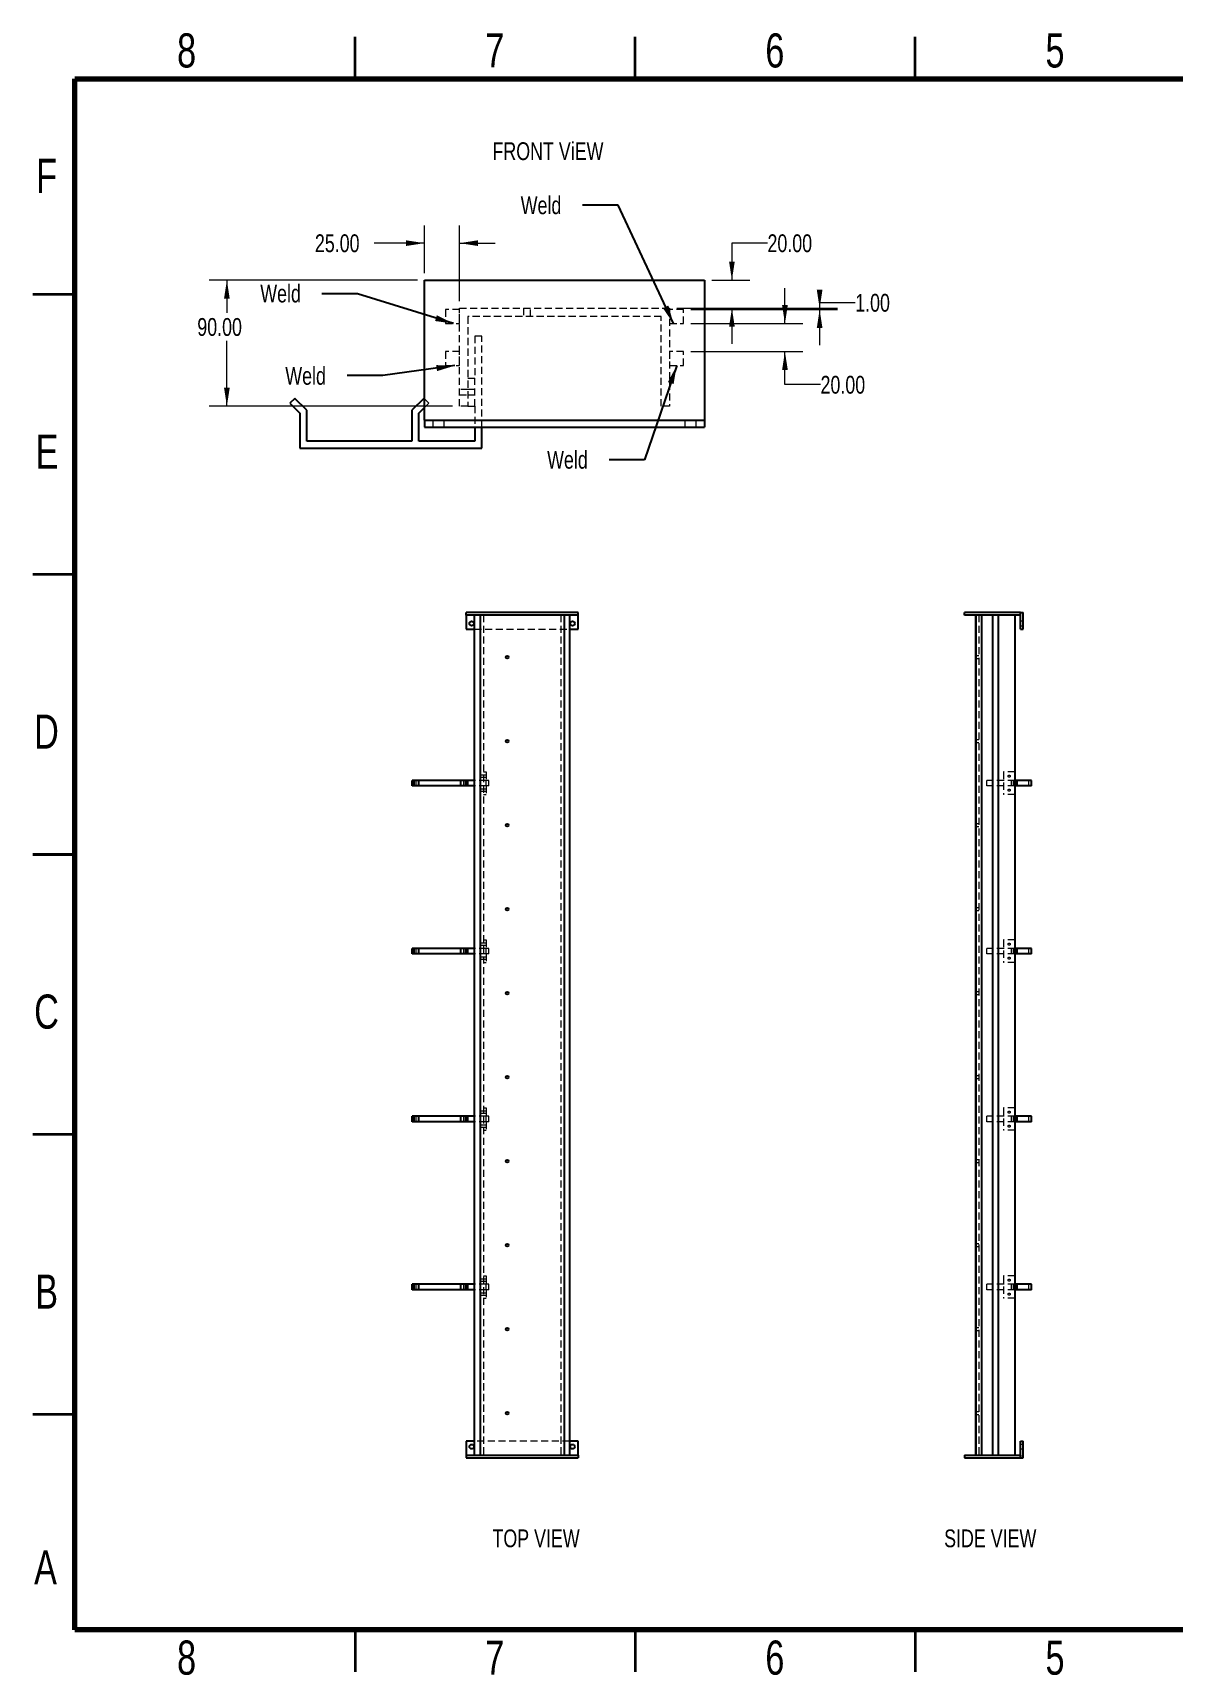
# Model space of a CAD drawing. Header units: millimetres. Extents: x 2 to 418, y 2 to 295.
# Drawn here: x 2.5 to 205.8, y 1.9 to 295.2 of the extents above; entities that cross this region are included whole.
import ezdxf

# ---------------------------------------------------------------- set-up
doc = ezdxf.new("R2010")
doc.units = ezdxf.units.MM
doc.linetypes.add('HIDDEN', pattern=[1.905, 1.27, -0.635])
doc.styles.add('SLDTEXTSTYLE0', font='TXT', dxfattribs={"width": 0.75})
doc.dimstyles.new('SLDDIMSTYLE0', dxfattribs={"dimtxt": 3.175, "dimasz": 3.302, "dimexe": 0, "dimexo": 0.0625, "dimgap": 0.79375, "dimtad": 0, "dimtih": 1, "dimtoh": 1, "dimlfac": 4, "dimrnd": 1e-09, "dimzin": 4, "dimdsep": 46, "dimtxsty": 'SLDTEXTSTYLE0', "dimsah": 1, "dimcen": 0.09, "dimadec": 0, "dimazin": 1, "dimtfac": 1, "dimtmove": 0, "dimatfit": 0, "dimfxl": 0, "dimfrac": 2, "dimtolj": 1, "dimtzin": 12, "dimarcsym": 0})
doc.dimstyles.new('SLDDIMSTYLE1', dxfattribs={"dimtxt": 3.175, "dimasz": 3.302, "dimexe": 0, "dimexo": 0.0625, "dimgap": 0.79375, "dimtad": 0, "dimtih": 1, "dimtoh": 1, "dimlfac": 4, "dimrnd": 1e-09, "dimzin": 4, "dimdsep": 46, "dimtxsty": 'SLDTEXTSTYLE0', "dimsah": 1, "dimcen": 0.09, "dimadec": 0, "dimazin": 1, "dimtfac": 1, "dimtofl": 0, "dimtmove": 0, "dimatfit": 3, "dimfxl": 0, "dimfrac": 2, "dimtolj": 1, "dimtzin": 12, "dimarcsym": 0})
doc.dimstyles.new('SLDDIMSTYLE2', dxfattribs={"dimtxt": 0.18, "dimasz": 3.302, "dimexe": 0, "dimexo": 0.0625, "dimgap": 0, "dimtad": 0, "dimtih": 1, "dimtoh": 1, "dimdec": 0, "dimrnd": 1e-09, "dimzin": 0, "dimdsep": 46, "dimtxsty": 'Standard', "dimsah": 1, "dimcen": 0.09, "dimadec": 0, "dimazin": 0, "dimtfac": 3.302, "dimtdec": 0, "dimtofl": 0, "dimtmove": 0, "dimatfit": 3, "dimfxl": 0, "dimfrac": 2, "dimtolj": 1, "dimtzin": 0, "dimarcsym": 0})

# ---------------------------------------------------------------- blocks, each defined once
blk = doc.blocks.new('_D')
at = {"color": 7, "linetype": 'Continuous', "lineweight": 0}
for p, q in [((136.74, 243.28), (136.74, 249.63)), ((119.92, 243.28), (139.91, 243.28)), ((119.92, 238.28), (139.91, 238.28)), ((136.74, 232.38), (136.74, 238.28)), ((143.09, 232.38), (136.74, 232.38))]:
    blk.add_line(p, q, dxfattribs=at)
at = {"color": 7, "linetype": 'Continuous', "lineweight": 18}
for points in [[(136.74, 243.28), (137.25, 246.59), (136.23, 246.59)], [(136.74, 238.28), (136.23, 234.98), (137.25, 234.98)]]:
    blk.add_solid(points, dxfattribs=at)
at = {"color": 7, "linetype": 'Continuous', "lineweight": 18, "insert": (143.09, 233.95), "char_height": 3.175, "attachment_point": 1, "style": 'SLDTEXTSTYLE0'}
blk.add_mtext('20.00', dxfattribs=at)
blk = doc.blocks.new('_D_1')
at = {"color": 7, "linetype": 'Continuous', "lineweight": 0}
for p, q in [((149.28, 247.02), (142.93, 247.02)), ((142.93, 247.02), (142.93, 246.03)), ((117.42, 246.03), (146.1, 246.03)), ((119.92, 245.78), (146.1, 245.78)), ((142.93, 245.78), (142.93, 239.43))]:
    blk.add_line(p, q, dxfattribs=at)
at = {"color": 7, "linetype": 'Continuous', "lineweight": 18}
for points in [[(142.93, 246.03), (143.44, 249.34), (142.42, 249.34)], [(142.93, 245.78), (142.42, 242.48), (143.44, 242.48)]]:
    blk.add_solid(points, dxfattribs=at)
at = {"color": 7, "linetype": 'Continuous', "lineweight": 18, "insert": (149.28, 248.59), "char_height": 3.175, "attachment_point": 1, "style": 'SLDTEXTSTYLE0'}
blk.add_mtext('1.00', dxfattribs=at)
blk = doc.blocks.new('_D_2')
at = {"color": 7, "linetype": 'Continuous', "lineweight": 0}
for p, q in [((133.62, 257.65), (127.27, 257.65)), ((127.27, 257.65), (127.27, 251.03)), ((123.67, 251.03), (130.45, 251.03)), ((117.42, 246.03), (130.45, 246.03)), ((127.27, 246.03), (127.27, 239.68))]:
    blk.add_line(p, q, dxfattribs=at)
at = {"color": 7, "linetype": 'Continuous', "lineweight": 18}
for points in [[(127.27, 251.03), (127.78, 254.34), (126.77, 254.34)], [(127.27, 246.03), (126.77, 242.73), (127.78, 242.73)]]:
    blk.add_solid(points, dxfattribs=at)
at = {"color": 7, "linetype": 'Continuous', "lineweight": 18, "insert": (133.62, 259.22), "char_height": 3.175, "attachment_point": 1, "style": 'SLDTEXTSTYLE0'}
blk.add_mtext('20.00', dxfattribs=at)
blk = doc.blocks.new('_D_3')
at = {"color": 7, "linetype": 'Continuous', "lineweight": 0}
for p, q in [((72.4, 252.3), (72.4, 260.83)), ((78.65, 247.3), (78.65, 260.83)), ((72.4, 257.65), (63.4, 257.65)), ((78.65, 257.65), (85, 257.65))]:
    blk.add_line(p, q, dxfattribs=at)
at = {"color": 7, "linetype": 'Continuous', "lineweight": 18}
for points in [[(72.4, 257.65), (69.09, 258.16), (69.09, 257.14)], [(78.65, 257.65), (81.95, 257.14), (81.95, 258.16)]]:
    blk.add_solid(points, dxfattribs=at)
at = {"color": 7, "linetype": 'Continuous', "lineweight": 18, "insert": (52.84, 259.22), "char_height": 3.175, "attachment_point": 1, "style": 'SLDTEXTSTYLE0'}
blk.add_mtext('25.00', dxfattribs=at)
blk = doc.blocks.new('_D_4')
at = {"color": 7, "linetype": 'Continuous', "lineweight": 0}
for p, q in [((71.13, 251.03), (33.95, 251.03)), ((37.13, 251.03), (37.13, 245.22)), ((37.13, 228.53), (37.13, 240.18)), ((77.38, 228.53), (33.95, 228.53))]:
    blk.add_line(p, q, dxfattribs=at)
at = {"color": 7, "linetype": 'Continuous', "lineweight": 18}
for points in [[(37.13, 251.03), (36.62, 247.73), (37.64, 247.73)], [(37.13, 228.53), (37.64, 231.84), (36.62, 231.84)]]:
    blk.add_solid(points, dxfattribs=at)
at = {"color": 7, "linetype": 'Continuous', "lineweight": 18, "insert": (31.85, 244.27), "char_height": 3.175, "attachment_point": 1, "style": 'SLDTEXTSTYLE0'}
blk.add_mtext('90.00', dxfattribs=at)

msp = doc.modelspace()

# ---------------------------------------------------------------- linework, layer by layer
at = {"color": 7, "linetype": 'Continuous', "lineweight": 35}
for p, q in [((60, 287), (60, 294.5)), ((110, 287), (110, 294.5)), ((160, 287), (160, 294.5)), ((10, 248.5), (2.5, 248.5)), ((10, 198.5), (2.5, 198.5)), ((2.5, 148.5), (10, 148.5)), ((10, 148.5), (2.5, 148.5)), ((10, 98.5), (2.5, 98.5)), ((10, 48.5), (2.5, 48.5)), ((60, 10), (60, 2.5)), ((110, 10), (110, 2.5)), ((160, 10), (160, 2.5))]:
    msp.add_line(p, q, dxfattribs=at)
at = {"color": 7, "linetype": 'Continuous', "lineweight": 70}
for p, q in [((10, 10), (10, 287)), ((10, 287), (410, 287)), ((410, 10), (10, 10))]:
    msp.add_line(p, q, dxfattribs=at)
at = {"color": 7, "linetype": 'Continuous', "lineweight": 25}
for p, q in [((72.3959, 226.0345), (72.3959, 251.0345)), ((72.3959, 251.0345), (122.3959, 251.0345)), ((122.3959, 251.0345), (122.3959, 226.0345)), ((49.2617, 229.9361), (48.3779, 229.0521)), ((48.3779, 229.0521), (50.1459, 227.2845)), ((51.3959, 227.8023), (49.2617, 229.9361)), ((72.2796, 229.9362), (70.1459, 227.8021)), ((72.3959, 229.8199), (72.2796, 229.9362)), ((50.1459, 227.2845), (50.1459, 221.0345)), ((51.3959, 222.2845), (51.3959, 227.8023)), ((70.1459, 227.8021), (70.1459, 222.2845)), ((71.3959, 227.2845), (72.3959, 228.2847)), ((71.3959, 222.2845), (71.3959, 227.2845)), ((72.3959, 226.0345), (122.3959, 226.0345)), ((72.3959, 226.0345), (72.3959, 224.7845)), ((122.3959, 226.0345), (122.3959, 224.7845)), ((72.3959, 224.7845), (122.3959, 224.7845)), ((81.3959, 224.7845), (81.3959, 222.2845)), ((82.6459, 221.0345), (82.6459, 224.7845)), ((50.1459, 221.0345), (82.6459, 221.0345)), ((70.1459, 222.2845), (51.3959, 222.2845)), ((81.3959, 222.2845), (71.3959, 222.2845)), ((79.8155, 191.2223), (79.8155, 191.7223)), ((99.8155, 191.7223), (79.8155, 191.7223)), ((79.8155, 191.2223), (79.8155, 188.7223)), ((99.8155, 191.2223), (79.8155, 191.2223)), ((81.3155, 41.2223), (81.3155, 191.2223)), ((82.3155, 191.2223), (82.3155, 41.2223)), ((97.3155, 191.2223), (97.3155, 41.2223)), ((98.3155, 41.2223), (98.3155, 191.2223)), ((99.8155, 191.2223), (99.8155, 191.7223)), ((99.8155, 188.7223), (99.8155, 191.2223)), ((168.7635, 191.2223), (168.7635, 191.7223)), ((178.7635, 191.7223), (168.7635, 191.7223)), ((178.7635, 191.2223), (168.7635, 191.2223)), ((170.7635, 191.2223), (170.7635, 41.2223)), ((170.8635, 41.2223), (170.8635, 191.2223)), ((171.8635, 41.2223), (171.8635, 191.2223)), ((173.8635, 41.2223), (173.8635, 191.2223)), ((174.8635, 41.2223), (174.8635, 191.2223)), ((177.7635, 191.2223), (177.7635, 41.2223)), ((178.7635, 188.7223), (178.7635, 191.7223)), ((178.7635, 191.7223), (179.2635, 191.7223)), ((178.7635, 191.2223), (178.7635, 191.7223)), ((179.2635, 188.7223), (179.2635, 191.7223)), ((79.8155, 188.7223), (81.3155, 188.7223)), ((98.3155, 188.7223), (99.8155, 188.7223)), ((178.7635, 188.7223), (179.2635, 188.7223)), ((70.2083, 160.7223), (70.2083, 161.7223)), ((70.5618, 161.7223), (70.2083, 161.7223)), ((70.5618, 160.7223), (70.5618, 161.7223)), ((71.4155, 161.7223), (70.5618, 161.7223)), ((71.4155, 160.7223), (71.4155, 161.7223)), ((78.9155, 161.7223), (71.4155, 161.7223)), ((78.9155, 160.7223), (78.9155, 161.7223)), ((79.769, 161.7223), (78.9155, 161.7223)), ((79.769, 160.7223), (79.769, 161.7223)), ((80.1226, 161.7223), (79.769, 161.7223)), ((80.1226, 160.7223), (80.1226, 161.7223)), ((81.3155, 161.7223), (80.1226, 161.7223)), ((180.7635, 161.7223), (177.7635, 161.7223)), ((180.7635, 160.7223), (180.7635, 161.7223)), ((70.5618, 160.7223), (70.2083, 160.7223)), ((71.4155, 160.7223), (70.5618, 160.7223)), ((78.9155, 160.7223), (71.4155, 160.7223)), ((79.769, 160.7223), (78.9155, 160.7223)), ((80.1226, 160.7223), (79.769, 160.7223)), ((81.3155, 160.7223), (80.1226, 160.7223)), ((180.7635, 160.7223), (177.7635, 160.7223)), ((70.2083, 130.7223), (70.2083, 131.7223)), ((70.5618, 131.7223), (70.2083, 131.7223)), ((70.5618, 130.7223), (70.2083, 130.7223)), ((70.5618, 130.7223), (70.5618, 131.7223)), ((71.4155, 131.7223), (70.5618, 131.7223)), ((71.4155, 130.7223), (70.5618, 130.7223)), ((71.4155, 130.7223), (71.4155, 131.7223)), ((78.9155, 131.7223), (71.4155, 131.7223)), ((78.9155, 130.7223), (71.4155, 130.7223)), ((78.9155, 130.7223), (78.9155, 131.7223)), ((79.769, 131.7223), (78.9155, 131.7223)), ((79.769, 130.7223), (78.9155, 130.7223)), ((79.769, 130.7223), (79.769, 131.7223)), ((80.1226, 131.7223), (79.769, 131.7223)), ((80.1226, 130.7223), (79.769, 130.7223)), ((80.1226, 130.7223), (80.1226, 131.7223)), ((81.3155, 131.7223), (80.1226, 131.7223)), ((81.3155, 130.7223), (80.1226, 130.7223)), ((180.7635, 131.7223), (177.7635, 131.7223)), ((180.7635, 130.7223), (177.7635, 130.7223)), ((180.7635, 130.7223), (180.7635, 131.7223)), ((70.2083, 100.7223), (70.2083, 101.7223)), ((70.5618, 101.7223), (70.2083, 101.7223)), ((70.5618, 100.7223), (70.2083, 100.7223)), ((70.5618, 100.7223), (70.5618, 101.7223)), ((71.4155, 101.7223), (70.5618, 101.7223)), ((71.4155, 100.7223), (70.5618, 100.7223)), ((71.4155, 100.7223), (71.4155, 101.7223)), ((78.9155, 101.7223), (71.4155, 101.7223)), ((78.9155, 100.7223), (71.4155, 100.7223)), ((78.9155, 100.7223), (78.9155, 101.7223)), ((79.769, 101.7223), (78.9155, 101.7223)), ((79.769, 100.7223), (78.9155, 100.7223)), ((79.769, 100.7223), (79.769, 101.7223)), ((80.1226, 101.7223), (79.769, 101.7223)), ((80.1226, 100.7223), (79.769, 100.7223)), ((80.1226, 100.7223), (80.1226, 101.7223)), ((81.3155, 101.7223), (80.1226, 101.7223)), ((81.3155, 100.7223), (80.1226, 100.7223)), ((180.7635, 101.7223), (177.7635, 101.7223)), ((180.7635, 100.7223), (177.7635, 100.7223)), ((180.7635, 100.7223), (180.7635, 101.7223)), ((70.2083, 70.7223), (70.2083, 71.7223)), ((70.5618, 71.7223), (70.2083, 71.7223)), ((70.5618, 70.7223), (70.2083, 70.7223)), ((70.5618, 70.7223), (70.5618, 71.7223)), ((71.4155, 71.7223), (70.5618, 71.7223)), ((71.4155, 70.7223), (70.5618, 70.7223)), ((71.4155, 70.7223), (71.4155, 71.7223)), ((78.9155, 71.7223), (71.4155, 71.7223)), ((78.9155, 70.7223), (71.4155, 70.7223)), ((78.9155, 70.7223), (78.9155, 71.7223)), ((79.769, 71.7223), (78.9155, 71.7223)), ((79.769, 70.7223), (78.9155, 70.7223)), ((79.769, 70.7223), (79.769, 71.7223)), ((80.1226, 71.7223), (79.769, 71.7223)), ((80.1226, 70.7223), (79.769, 70.7223)), ((80.1226, 70.7223), (80.1226, 71.7223)), ((81.3155, 71.7223), (80.1226, 71.7223)), ((81.3155, 70.7223), (80.1226, 70.7223)), ((180.7635, 71.7223), (177.7635, 71.7223)), ((180.7635, 70.7223), (177.7635, 70.7223)), ((180.7635, 70.7223), (180.7635, 71.7223)), ((81.3155, 43.7223), (79.8155, 43.7223)), ((79.8155, 43.7223), (79.8155, 41.2223)), ((79.8155, 41.2223), (99.8155, 41.2223)), ((79.8155, 41.2223), (79.8155, 40.7223)), ((99.8155, 43.7223), (98.3155, 43.7223)), ((99.8155, 41.2223), (99.8155, 43.7223)), ((99.8155, 41.2223), (99.8155, 40.7223)), ((168.7635, 41.2223), (168.7635, 40.7223)), ((168.7635, 41.2223), (178.7635, 41.2223)), ((178.7635, 40.7223), (178.7635, 43.7223)), ((178.7635, 43.7223), (179.2635, 43.7223)), ((178.7635, 41.2223), (178.7635, 40.7223)), ((179.2635, 40.7223), (179.2635, 43.7223)), ((79.8155, 40.7223), (99.8155, 40.7223)), ((168.7635, 40.7223), (178.7635, 40.7223)), ((178.7635, 40.7223), (179.2635, 40.7223))]:
    msp.add_line(p, q, dxfattribs=at)
at = {"color": 7, "linetype": 'HIDDEN', "lineweight": 18}
for p, q in [((76.1459, 245.7845), (76.1459, 243.2845)), ((78.6459, 245.7845), (76.1459, 245.7845)), ((78.6459, 246.0345), (116.1459, 246.0345)), ((78.6459, 228.5345), (78.6459, 246.0345)), ((78.6459, 243.2845), (78.6459, 245.7845)), ((114.6459, 244.5345), (80.1459, 244.5345)), ((80.1459, 244.5345), (80.1459, 228.5345)), ((90.0834, 246.0345), (90.0834, 244.5345)), ((91.3334, 244.5345), (91.3334, 246.0345)), ((114.6459, 228.5345), (114.6459, 244.5345)), ((116.1459, 246.0345), (116.1459, 228.5345)), ((116.1459, 245.7845), (116.1459, 243.2845)), ((118.6459, 245.7845), (116.1459, 245.7845)), ((118.6459, 243.2845), (118.6459, 245.7845)), ((76.1459, 243.2845), (78.6459, 243.2845)), ((81.3959, 241.0345), (81.3959, 233.5345)), ((82.6459, 241.0345), (81.3959, 241.0345)), ((82.6459, 224.7845), (82.6459, 241.0345)), ((116.1459, 243.2845), (118.6459, 243.2845)), ((78.6459, 238.2845), (76.1459, 238.2845)), ((76.1459, 238.2845), (76.1459, 235.7845)), ((78.6459, 235.7845), (78.6459, 238.2845)), ((116.1459, 238.2845), (116.1459, 235.7845)), ((118.6459, 238.2845), (116.1459, 238.2845)), ((118.6459, 235.7845), (118.6459, 238.2845)), ((76.1459, 235.7845), (78.6459, 235.7845)), ((116.1459, 235.7845), (118.6459, 235.7845)), ((80.1459, 233.5345), (81.3959, 233.5345)), ((81.3959, 228.5345), (81.3959, 233.5345)), ((73.1635, 229.0524), (72.3959, 229.8199)), ((72.3959, 228.2847), (73.1635, 229.0524)), ((80.1459, 231.5345), (78.6459, 231.5345)), ((78.6459, 230.5345), (80.1459, 230.5345)), ((81.3959, 231.5345), (80.1459, 231.5345)), ((80.1459, 230.5345), (81.3959, 230.5345)), ((73.8959, 226.0345), (73.8959, 224.7845)), ((75.8959, 224.7845), (75.8959, 226.0345)), ((80.1459, 228.5345), (78.6459, 228.5345)), ((80.1459, 228.5345), (81.3959, 228.5345)), ((81.3959, 228.5345), (81.3959, 224.7845)), ((116.1459, 228.5345), (114.6459, 228.5345)), ((118.8959, 226.0345), (118.8959, 224.7845)), ((120.8959, 224.7845), (120.8959, 226.0345)), ((82.9155, 191.2223), (82.9155, 41.2223)), ((96.7155, 191.2223), (96.7155, 41.2223)), ((171.3635, 191.2223), (171.3635, 41.2223)), ((81.3155, 188.7223), (98.3155, 188.7223)), ((179.2635, 190.1223), (178.7635, 190.1223)), ((178.7635, 189.3223), (179.2635, 189.3223)), ((171.3635, 183.9723), (170.7635, 183.9723)), ((170.7635, 183.4723), (171.3635, 183.4723)), ((171.3635, 168.9723), (170.7635, 168.9723)), ((170.7635, 168.4723), (171.3635, 168.4723)), ((70.9155, 160.7223), (70.9155, 161.7223)), ((79.4155, 160.7223), (79.4155, 161.7223)), ((83.4155, 161.7223), (81.3155, 161.7223)), ((82.9155, 162.6723), (82.3155, 162.6723)), ((82.3155, 162.2723), (82.9155, 162.2723)), ((82.9155, 163.2223), (83.4155, 163.2223)), ((83.4155, 162.6723), (82.9155, 162.6723)), ((82.9155, 162.2723), (83.4155, 162.2723)), ((83.4155, 163.2223), (83.4155, 161.7223)), ((83.9155, 161.7223), (83.4155, 161.7223)), ((83.4155, 160.7223), (83.4155, 161.7223)), ((83.9155, 160.7223), (83.9155, 161.7223)), ((172.7635, 160.7223), (172.7635, 161.7223)), ((177.7635, 161.7223), (172.7635, 161.7223)), ((175.7635, 163.2223), (175.7635, 159.2223)), ((177.7635, 163.2223), (175.7635, 163.2223)), ((177.2028, 160.7223), (177.2028, 161.7223)), ((177.2028, 160.7223), (177.2028, 161.7223)), ((177.5563, 160.7223), (177.5563, 161.7223)), ((177.5564, 160.7223), (177.5564, 161.7223)), ((178.0564, 160.7223), (178.0564, 161.7223)), ((178.0564, 160.7223), (178.0564, 161.7223)), ((178.2635, 160.7223), (178.2635, 161.7223)), ((180.2635, 160.7223), (180.2635, 161.7223)), ((83.4155, 160.7223), (81.3155, 160.7223)), ((82.9155, 160.1723), (82.3155, 160.1723)), ((82.3155, 159.7723), (82.9155, 159.7723)), ((83.4155, 160.1723), (82.9155, 160.1723)), ((82.9155, 159.7723), (83.4155, 159.7723)), ((82.9155, 159.2223), (83.4155, 159.2223)), ((83.9155, 160.7223), (83.4155, 160.7223)), ((83.4155, 160.7223), (83.4155, 159.2223)), ((177.7635, 160.7223), (172.7635, 160.7223)), ((177.7635, 159.2223), (175.7635, 159.2223)), ((171.3635, 153.9723), (170.7635, 153.9723)), ((170.7635, 153.4723), (171.3635, 153.4723)), ((171.3635, 138.9723), (170.7635, 138.9723)), ((170.7635, 138.4723), (171.3635, 138.4723)), ((82.9155, 132.6723), (82.3155, 132.6723)), ((82.3155, 132.2723), (82.9155, 132.2723)), ((82.9155, 133.2223), (83.4155, 133.2223)), ((83.4155, 132.6723), (82.9155, 132.6723)), ((82.9155, 132.2723), (83.4155, 132.2723)), ((83.4155, 133.2223), (83.4155, 131.7223)), ((177.7635, 133.2223), (175.7635, 133.2223)), ((175.7635, 133.2223), (175.7635, 129.2223)), ((70.9155, 130.7223), (70.9155, 131.7223)), ((79.4155, 130.7223), (79.4155, 131.7223)), ((83.4155, 131.7223), (81.3155, 131.7223)), ((83.4155, 130.7223), (81.3155, 130.7223)), ((82.9155, 130.1723), (82.3155, 130.1723)), ((82.3155, 129.7723), (82.9155, 129.7723)), ((83.4155, 130.1723), (82.9155, 130.1723)), ((82.9155, 129.7723), (83.4155, 129.7723)), ((82.9155, 129.2223), (83.4155, 129.2223)), ((83.4155, 130.7223), (83.4155, 131.7223)), ((83.9155, 131.7223), (83.4155, 131.7223)), ((83.9155, 130.7223), (83.4155, 130.7223)), ((83.4155, 130.7223), (83.4155, 129.2223)), ((83.9155, 130.7223), (83.9155, 131.7223)), ((172.7635, 130.7223), (172.7635, 131.7223)), ((177.7635, 131.7223), (172.7635, 131.7223)), ((177.7635, 130.7223), (172.7635, 130.7223)), ((177.7635, 129.2223), (175.7635, 129.2223)), ((177.2028, 130.7223), (177.2028, 131.7223)), ((177.2028, 130.7223), (177.2028, 131.7223)), ((177.5563, 130.7223), (177.5563, 131.7223)), ((177.5564, 130.7223), (177.5564, 131.7223)), ((178.0564, 130.7223), (178.0564, 131.7223)), ((178.0564, 130.7223), (178.0564, 131.7223)), ((178.2635, 130.7223), (178.2635, 131.7223)), ((180.2635, 130.7223), (180.2635, 131.7223)), ((171.3635, 123.9723), (170.7635, 123.9723)), ((170.7635, 123.4723), (171.3635, 123.4723)), ((171.3635, 108.9723), (170.7635, 108.9723)), ((170.7635, 108.4723), (171.3635, 108.4723)), ((82.9155, 102.6723), (82.3155, 102.6723)), ((82.9155, 103.2223), (83.4155, 103.2223)), ((83.4155, 102.6723), (82.9155, 102.6723)), ((83.4155, 103.2223), (83.4155, 101.7223)), ((177.7635, 103.2223), (175.7635, 103.2223)), ((175.7635, 103.2223), (175.7635, 99.2223)), ((70.9155, 100.7223), (70.9155, 101.7223)), ((79.4155, 100.7223), (79.4155, 101.7223)), ((83.4155, 101.7223), (81.3155, 101.7223)), ((83.4155, 100.7223), (81.3155, 100.7223)), ((82.3155, 102.2723), (82.9155, 102.2723)), ((82.9155, 100.1723), (82.3155, 100.1723)), ((82.3155, 99.7723), (82.9155, 99.7723)), ((82.9155, 102.2723), (83.4155, 102.2723)), ((83.4155, 100.1723), (82.9155, 100.1723)), ((82.9155, 99.7723), (83.4155, 99.7723)), ((83.9155, 101.7223), (83.4155, 101.7223)), ((83.4155, 100.7223), (83.4155, 101.7223)), ((83.9155, 100.7223), (83.4155, 100.7223)), ((83.4155, 100.7223), (83.4155, 99.2223)), ((83.9155, 100.7223), (83.9155, 101.7223)), ((172.7635, 100.7223), (172.7635, 101.7223)), ((177.7635, 101.7223), (172.7635, 101.7223)), ((177.7635, 100.7223), (172.7635, 100.7223)), ((177.2028, 100.7223), (177.2028, 101.7223)), ((177.2028, 100.7223), (177.2028, 101.7223)), ((177.5563, 100.7223), (177.5563, 101.7223)), ((177.5564, 100.7223), (177.5564, 101.7223)), ((178.0564, 100.7223), (178.0564, 101.7223)), ((178.0564, 100.7223), (178.0564, 101.7223)), ((178.2635, 100.7223), (178.2635, 101.7223)), ((180.2635, 100.7223), (180.2635, 101.7223)), ((82.9155, 99.2223), (83.4155, 99.2223)), ((177.7635, 99.2223), (175.7635, 99.2223)), ((171.3635, 93.9723), (170.7635, 93.9723)), ((170.7635, 93.4723), (171.3635, 93.4723)), ((171.3635, 78.9723), (170.7635, 78.9723)), ((170.7635, 78.4723), (171.3635, 78.4723)), ((70.9155, 70.7223), (70.9155, 71.7223)), ((79.4155, 70.7223), (79.4155, 71.7223)), ((83.4155, 71.7223), (81.3155, 71.7223)), ((83.4155, 70.7223), (81.3155, 70.7223)), ((82.9155, 72.6723), (82.3155, 72.6723)), ((82.3155, 72.2723), (82.9155, 72.2723)), ((82.9155, 73.2223), (83.4155, 73.2223)), ((83.4155, 72.6723), (82.9155, 72.6723)), ((82.9155, 72.2723), (83.4155, 72.2723)), ((83.4155, 73.2223), (83.4155, 71.7223)), ((83.4155, 70.7223), (83.4155, 71.7223)), ((83.9155, 71.7223), (83.4155, 71.7223)), ((83.9155, 70.7223), (83.4155, 70.7223)), ((83.4155, 70.7223), (83.4155, 69.2223)), ((83.9155, 70.7223), (83.9155, 71.7223)), ((172.7635, 70.7223), (172.7635, 71.7223)), ((177.7635, 71.7223), (172.7635, 71.7223)), ((177.7635, 70.7223), (172.7635, 70.7223)), ((175.7635, 73.2223), (175.7635, 69.2223)), ((177.7635, 73.2223), (175.7635, 73.2223)), ((177.2028, 70.7223), (177.2028, 71.7223)), ((177.2028, 70.7223), (177.2028, 71.7223)), ((177.5563, 70.7223), (177.5563, 71.7223)), ((177.5564, 70.7223), (177.5564, 71.7223)), ((178.0564, 70.7223), (178.0564, 71.7223)), ((178.0564, 70.7223), (178.0564, 71.7223)), ((178.2635, 70.7223), (178.2635, 71.7223)), ((180.2635, 70.7223), (180.2635, 71.7223)), ((82.9155, 70.1723), (82.3155, 70.1723)), ((82.3155, 69.7723), (82.9155, 69.7723)), ((83.4155, 70.1723), (82.9155, 70.1723)), ((82.9155, 69.7723), (83.4155, 69.7723)), ((82.9155, 69.2223), (83.4155, 69.2223)), ((177.7635, 69.2223), (175.7635, 69.2223)), ((171.3635, 63.9723), (170.7635, 63.9723)), ((170.7635, 63.4723), (171.3635, 63.4723)), ((171.3635, 48.9723), (170.7635, 48.9723)), ((170.7635, 48.4723), (171.3635, 48.4723)), ((98.3155, 43.7223), (81.3155, 43.7223)), ((179.2635, 43.1223), (178.7635, 43.1223)), ((178.7635, 42.3223), (179.2635, 42.3223))]:
    msp.add_line(p, q, dxfattribs=at)
at = {"color": 7, "linetype": 'Continuous', "lineweight": 25}
for centre, radius in [((80.8155, 189.7223), 0.4), ((98.8155, 189.7223), 0.4), ((87.1405, 183.7223), 0.25), ((87.1405, 168.7223), 0.25), ((87.1405, 153.7223), 0.25), ((87.1405, 138.7223), 0.25), ((87.1405, 123.7223), 0.25), ((87.1405, 108.7223), 0.25), ((87.1405, 93.7223), 0.25), ((87.1405, 78.7223), 0.25), ((87.1405, 63.7223), 0.25), ((87.1405, 48.7223), 0.25), ((80.8155, 42.7223), 0.4), ((98.8155, 42.7223), 0.4)]:
    msp.add_circle(centre, radius, dxfattribs=at)
at = {"color": 7, "linetype": 'HIDDEN', "lineweight": 18}
for centre in [(176.7635, 162.4723), (176.7635, 159.9723), (176.7635, 132.4723), (176.7635, 129.9723), (176.7635, 102.4723), (176.7635, 99.9723), (176.7635, 72.4723), (176.7635, 69.9723)]:
    msp.add_circle(centre, 0.2, dxfattribs=at)

# ---------------------------------------------------------------- texts
at = {"color": 7, "linetype": 'Continuous', "lineweight": 0, "style": 'SLDTEXTSTYLE0'}
for s, insert, char_height, attachment_point in [('8', (29.9386, 295.1137), 6.096, 2), ('7', (84.9386, 295.1137), 6.096, 2), ('6', (134.9386, 295.1137), 6.096, 2), ('5', (184.9386, 295.1137), 6.096, 2), ('FRONT ViEW', (84.5347, 275.664), 3.175, 1), ('F', (4.9365, 272.7257), 6.096, 2), ('Weld', (89.5725, 266.0024), 3.175, 1), ('Weld', (43.0896, 250.2396), 3.175, 1), ('Weld', (47.5568, 235.5403), 3.175, 1), ('E', (5.0106, 223.4757), 6.096, 2), ('Weld', (94.2898, 220.555), 3.175, 1), ('D', (4.9302, 173.4757), 6.096, 2), ('C', (4.9365, 123.4757), 6.096, 2), ('B', (4.9534, 73.4757), 6.096, 2), ('TOP VIEW', (84.5347, 27.9495), 3.175, 1), ('SIDE VIEW', (165.1546, 27.9495), 3.175, 1), ('A', (4.7566, 24.2257), 6.096, 2), ('8', (29.9386, 8.1137), 6.096, 2), ('7', (84.9386, 8.1137), 6.096, 2), ('6', (134.9386, 8.1137), 6.096, 2), ('5', (184.9386, 8.1137), 6.096, 2)]:
    msp.add_mtext(s, dxfattribs=dict(at, insert=insert, char_height=char_height, attachment_point=attachment_point))

# ---------------------------------------------------------------- dimensions: what is measured, and where the dimension line sits
at = {"color": 7, "linetype": 'Continuous', "lineweight": 18}
dim = msp.add_linear_dim(base=(72.3959, 257.6507), p1=(78.6459, 246.0345), p2=(72.3959, 251.0345), dimstyle='SLDDIMSTYLE0', dxfattribs=at)
dim.commit()
dim.dimension.update_dxf_attribs({"geometry": '_D_3', "text_midpoint": (58.1225, 257.6507), "dimtype": 160})
for base, p1, p2, dimstyle, picture, middle in [((127.2736, 246.0345), (122.3959, 251.0345), (116.1459, 246.0345), 'SLDDIMSTYLE0', '_D_2', (127.2736, 257.6507)), ((37.1279, 228.5345), (72.3959, 251.0345), (78.6459, 228.5345), 'SLDDIMSTYLE1', '_D_4', (37.1279, 242.701)), ((142.9293, 245.7845), (116.1459, 246.0345), (118.6459, 245.7845), 'SLDDIMSTYLE0', '_D_1', (142.9293, 247.0176)), ((136.7389, 238.2845), (118.6459, 243.2845), (118.6459, 238.2845), 'SLDDIMSTYLE0', '_D', (136.7389, 232.378))]:
    dim = msp.add_linear_dim(base=base, p1=p1, p2=p2, angle=90, dimstyle=dimstyle, dxfattribs=at)
    dim.commit()
    dim.dimension.update_dxf_attribs({"geometry": picture, "text_midpoint": middle, "dimtype": 160})

# ---------------------------------------------------------------- leaders
at = {"color": 7, "linetype": 'Continuous', "lineweight": 0}
for points in [[(116.8409, 243.2845), (106.9663, 264.4451), (100.6163, 264.4451)], [(77.6066, 243.2845), (60.4494, 248.6024), (54.0994, 248.6024)], [(77.8367, 235.7845), (64.9438, 233.9957), (58.5938, 233.9957)], [(117.4162, 235.7845), (111.6854, 218.9395), (105.3354, 218.9395)]]:
    msp.add_leader(points, dimstyle='SLDDIMSTYLE2', dxfattribs=at)

doc.saveas('drawing.dxf')
